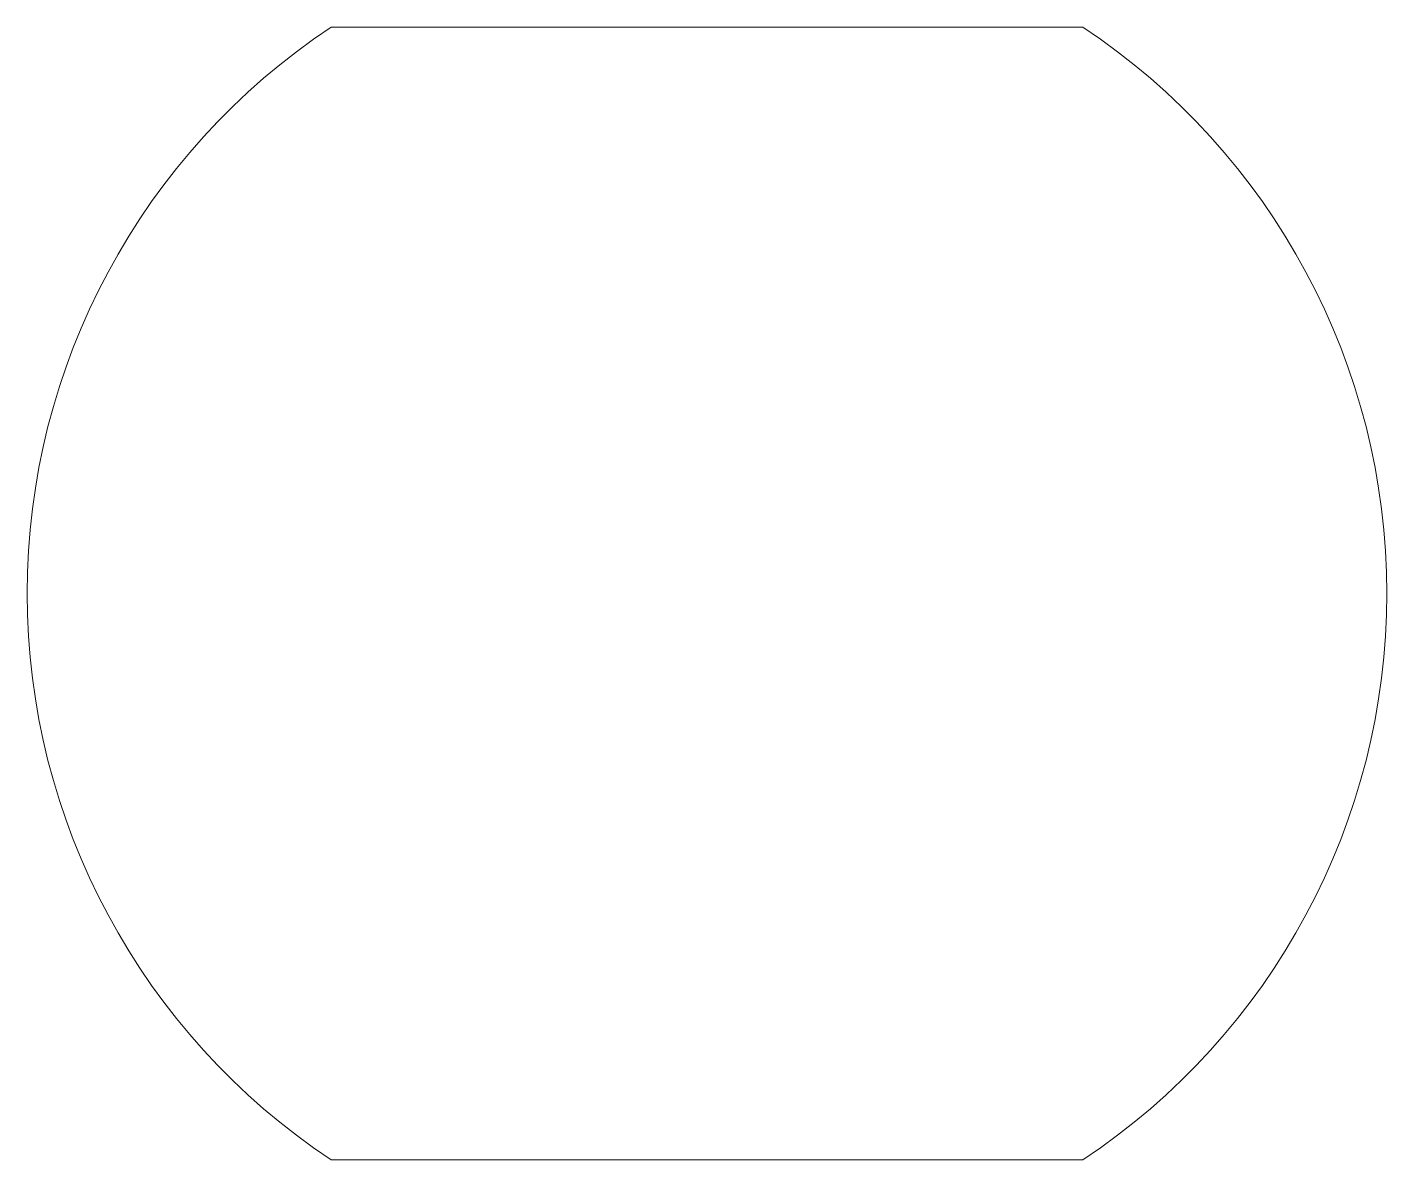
# Model space of a CAD drawing. Extents: x -6 to 6, y -5 to 5.
import ezdxf

# ---------------------------------------------------------------- set-up
doc = ezdxf.new("R2010")
doc.units = 0
doc.layers.add('frezer', color=1, linetype='Continuous', lineweight=0, true_color=0xff0000)

# ---------------------------------------------------------------- blocks, each defined once
blk = doc.blocks.new('dc_motor')
at = {"layer": 'frezer'}
for p, q in [((3.317, 5), (-3.317, 5)), ((-3.317, -5), (3.317, -5))]:
    blk.add_line(p, q, dxfattribs=at)
for start, end in [(123.5573, 236.4427), (303.5573, 56.4427)]:
    blk.add_arc((0, 0), 6, start, end, dxfattribs=at)

msp = doc.modelspace()

# ---------------------------------------------------------------- block references
at = {"layer": 'frezer'}
msp.add_blockref('dc_motor', (0, 0), dxfattribs=at)

doc.saveas('drawing.dxf')
